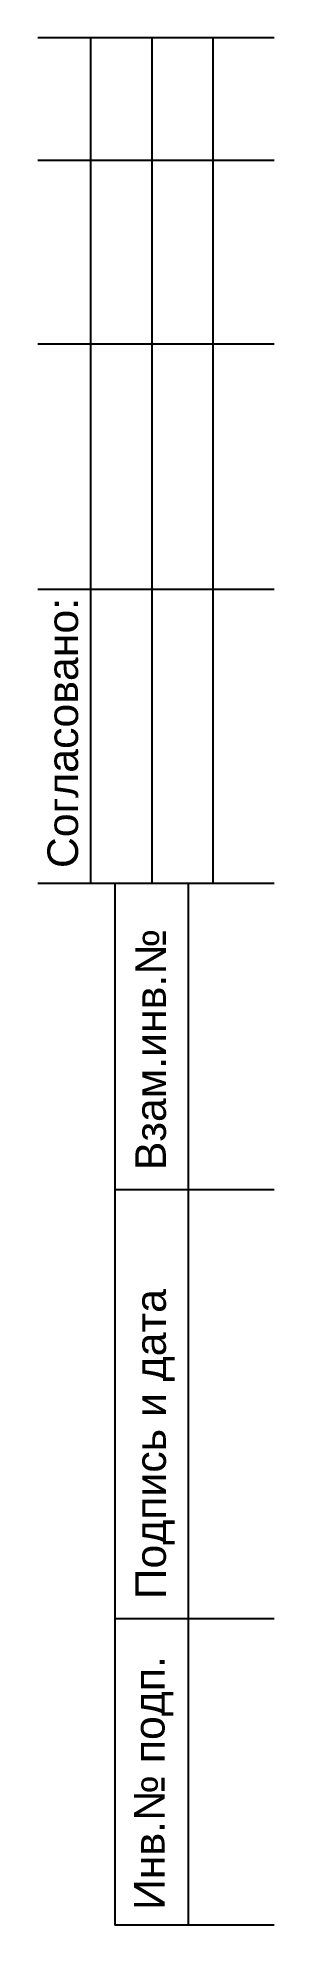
# Paper-space layout '2000' of a CAD drawing. Extents: x 16 to 1165, y 14 to 323.
# Drawn here: x 15.6 to 34.9, y 13.6 to 167.6 of the extents above.
import ezdxf

# ---------------------------------------------------------------- set-up
doc = ezdxf.new("R2010")
doc.units = 0
doc.header["$MEASUREMENT"] = 0
doc.layers.add('_txt_штамп', color=7, linetype='Continuous')
doc.styles.add('PLANSHET', font='arial.ttf', dxfattribs={"height": 4})

psp = doc.layouts.new('2000')

# ---------------------------------------------------------------- linework, layer by layer
at = {"layer": '_txt_штамп', "color": 7}
for points in [[(34.91, 167.55), (15.61, 167.55)], [(19.91, 167.55), (19.91, 98.55)], [(24.91, 167.55), (24.91, 98.55)], [(29.91, 167.55), (29.91, 98.55)], [(34.91, 157.55), (15.61, 157.55)], [(34.91, 142.55), (15.61, 142.55)], [(34.91, 122.55), (15.61, 122.55)], [(34.91, 98.55), (15.61, 98.55)], [(21.91, 98.55), (21.91, 13.55)], [(27.91, 13.55), (27.91, 98.55)], [(34.91, 73.55), (21.91, 73.55)], [(34.91, 38.55), (21.91, 38.55)], [(34.91, 13.55), (21.91, 13.55)]]:
    psp.add_lwpolyline(points, dxfattribs=at)

# ---------------------------------------------------------------- texts
at = {"layer": '_txt_штамп', "color": 7, "char_height": 2.5, "attachment_point": 1, "rotation": 90, "style": 'PLANSHET'}
for s, insert, width in [('{\\fArial|b0|i0|c204|p34;Согласовано}:', (16.4, 99.81), 21.5524), ('{\\fArial|b0|i0|c204|p34;Взам.инв.№}', (23.57, 75.16), 21.5524), ('{\\fArial|b0|i0|c204|p34;Подпись и дата}', (23.57, 40.15), 25.4364), ('{\\fArial|b0|i0|c204|p34;Подпись и дата}', (23.57, 40.15), 25.4364), ('{\\fArial|b0|i0|c204|p34;Инв.№ подп.}', (23.46, 14.8), 21.5524)]:
    psp.add_mtext(s, dxfattribs=dict(at, insert=insert, width=width))

doc.saveas('drawing.dxf')
